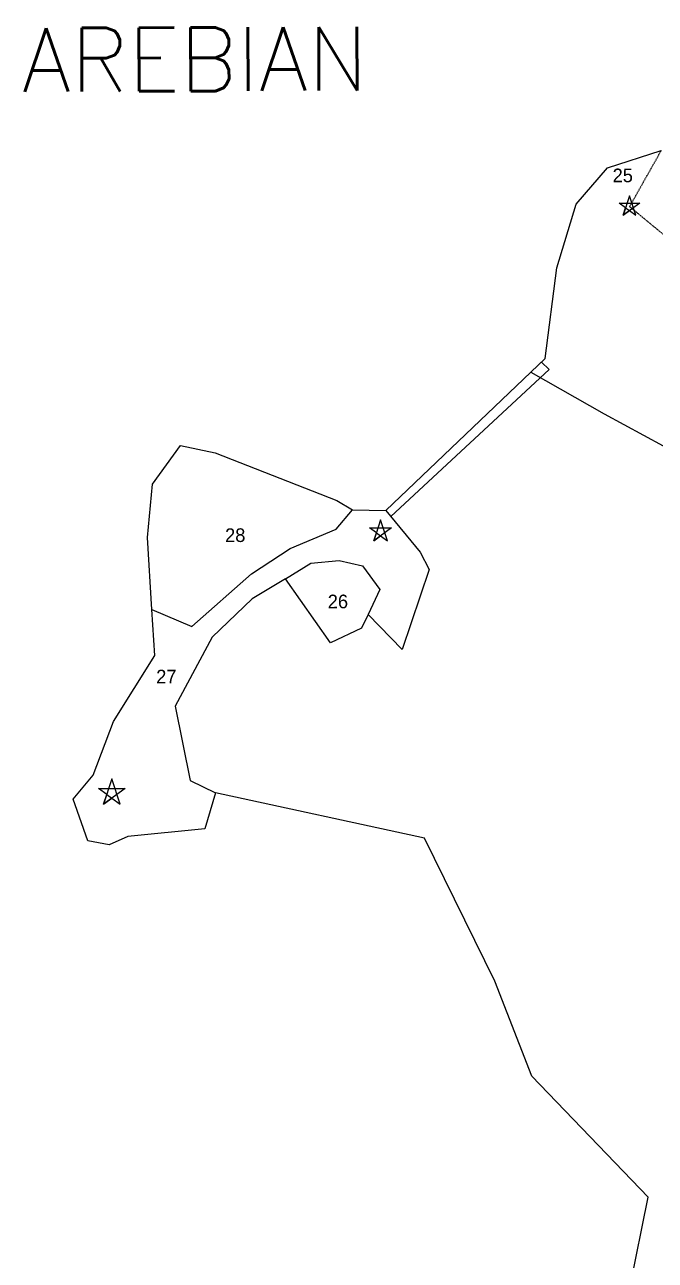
# Model space of a CAD drawing. Header units: metres. Extents: x 283194 to 285135, y 2090965 to 2092276.
# Drawn here: x 283194 to 283618, y 2091446 to 2092276 of the extents above; entities that cross this region are included whole.
import ezdxf
from ezdxf.enums import TextEntityAlignment as Align

# ---------------------------------------------------------------- set-up
doc = ezdxf.new("R2010")
doc.units = ezdxf.units.M
doc.linetypes.add('DASHED', pattern=[0.75, 0.5, -0.25])
for name, color, linetype in [('OTHERS', 1, 'Continuous'), ('POLY_PARCEL', 6, 'Continuous'), ('POLY_SUBPARCEL', 6, 'DASHED'), ('TEXT_MAPIN', 7, 'Continuous'), ('TEXT_MAPOUT', 7, 'Continuous'), ('TEXT_PARCEL', 7, 'Continuous'), ('V_BOUND_LINE', 7, 'Continuous')]:
    doc.layers.add(name, color=color, linetype=linetype)
doc.styles.get("Standard").update_dxf_attribs({"font": 'simplex.shx'})
doc.styles.add('TEXT_MAP', font='')
doc.styles.get('TEXT_MAP').set_extended_font_data('Kruti Dev 050')

msp = doc.modelspace()

# ---------------------------------------------------------------- linework, layer by layer
for points in [[(283600.84, 2092161.4), (283596.64, 2092148.32), (283600.88, 2092151.42), (283605.13, 2092148.35)], [(283593.99, 2092156.38), (283607.72, 2092156.44), (283596.63, 2092148.31), (283598.24, 2092153.32)], [(283426, 2091938.04), (283440.89, 2091938.1), (283428.87, 2091929.3), (283430.6, 2091934.73)], [(283433.42, 2091943.49), (283428.87, 2091929.31), (283433.47, 2091932.67), (283438.08, 2091929.34)], [(283252.66, 2091769.33), (283247.2, 2091752.32), (283252.71, 2091756.35), (283258.25, 2091752.36)], [(283243.76, 2091762.8), (283261.62, 2091762.87), (283247.2, 2091752.31), (283249.28, 2091758.82)]]:
    msp.add_lwpolyline(points, close=True)
for points in [[(283598.24, 2092153.32), (283600.88, 2092151.42)], [(283430.6, 2091934.73), (283433.47, 2091932.67)], [(283249.28, 2091758.82), (283252.71, 2091756.35)]]:
    msp.add_lwpolyline(points)
at = {"layer": 'OTHERS'}
for p, q in [((283440.31, 2091945.68), (283546.92, 2092044.63)), ((283546.92, 2092044.63), (283541.71, 2092049.56))]:
    msp.add_line(p, q, dxfattribs=at)
at = {"layer": 'POLY_PARCEL'}
for p, q in [((283534.56, 2092042.76), (283583.76, 2092014.65)), ((283583.76, 2092014.65), (283650.23, 2091978.75)), ((283403.59, 2091937.12), (283414.55, 2091950.24)), ((283436.91, 2091949.79), (283460.1, 2091921.73)), ((283372.67, 2091924.13), (283403.59, 2091937.12)), ((283346.7, 2091907.05), (283372.67, 2091924.13)), ((283460.1, 2091921.73), (283466.18, 2091909.98)), ((283369.46, 2091903.85), (283386.47, 2091914.34)), ((283386.47, 2091914.34), (283405.65, 2091916.06)), ((283405.65, 2091916.06), (283421.28, 2091912.56)), ((283421.28, 2091912.56), (283432.86, 2091896.72)), ((283306.56, 2091871.83), (283346.7, 2091907.05)), ((283369.46, 2091903.85), (283347.04, 2091890.34)), ((283399.78, 2091860.69), (283369.46, 2091903.85)), ((283466.18, 2091909.98), (283448.03, 2091856.23)), ((283432.86, 2091896.72), (283425.19, 2091879.69)), ((283347.04, 2091890.34), (283320.29, 2091864.49)), ((283279.62, 2091883.21), (283306.56, 2091871.83)), ((283425.19, 2091879.69), (283420.57, 2091870.63)), ((283448.03, 2091856.23), (283425.19, 2091879.69)), ((283420.57, 2091870.63), (283399.78, 2091860.69)), ((283320.29, 2091864.49), (283295.25, 2091818.23)), ((283295.25, 2091818.23), (283305.31, 2091768.14)), ((283305.31, 2091768.14), (283322.47, 2091759.86))]:
    msp.add_line(p, q, dxfattribs=at)
at = {"layer": 'POLY_SUBPARCEL'}
for p, q in [((283622.17, 2092191.89), (283600.89, 2092154.13)), ((283600.89, 2092154.13), (283636.46, 2092124.8))]:
    msp.add_line(p, q, dxfattribs=at)
at = {"layer": 'V_BOUND_LINE'}
for p, q in [((283586.15, 2092180.2), (283622.17, 2092191.89)), ((283564.91, 2092155.84), (283586.15, 2092180.2)), ((283551.95, 2092112.81), (283564.91, 2092155.84)), ((283544.17, 2092051.91), (283551.95, 2092112.81)), ((283534.56, 2092042.76), (283544.17, 2092051.91)), ((283436.91, 2091949.79), (283534.56, 2092042.76)), ((283280.1, 2091967.45), (283298.84, 2091993.41)), ((283298.84, 2091993.41), (283322.17, 2091988.58)), ((283322.17, 2091988.58), (283404.02, 2091956.43)), ((283276.63, 2091931.68), (283280.1, 2091967.45)), ((283404.02, 2091956.43), (283414.55, 2091950.24)), ((283414.55, 2091950.24), (283436.91, 2091949.79)), ((283279.62, 2091883.21), (283276.63, 2091931.68)), ((283281.54, 2091852.19), (283279.62, 2091883.21)), ((283253.81, 2091807.8), (283281.54, 2091852.19)), ((283240.17, 2091771.66), (283253.81, 2091807.8)), ((283226.78, 2091755.53), (283240.17, 2091771.66)), ((283236.57, 2091727.62), (283226.78, 2091755.53)), ((283322.47, 2091759.86), (283315.17, 2091735.71)), ((283462.89, 2091729.47), (283322.47, 2091759.86)), ((283250.98, 2091724.95), (283236.57, 2091727.62)), ((283263.42, 2091730.45), (283250.98, 2091724.95)), ((283315.17, 2091735.71), (283263.42, 2091730.45)), ((283510.37, 2091633.18), (283462.89, 2091729.47)), ((283535.26, 2091569.29), (283510.37, 2091633.18)), ((283613.43, 2091487.9), (283535.26, 2091569.29)), ((283600.07, 2091422.26), (283613.43, 2091487.9))]:
    msp.add_line(p, q, dxfattribs=at)

# ---------------------------------------------------------------- texts
at = {"layer": 'TEXT_MAPIN', "style": 'TEXT_MAP'}
msp.add_text('25', height=9.181, rotation=0.22565, dxfattribs=at).set_placement((283596.32, 2092175.06), align=Align.MIDDLE)
at = {"layer": 'TEXT_MAPOUT'}
msp.add_text('AREBIAN        SEA', height=42.751, rotation=0.22565, dxfattribs=at).set_placement((283192.3, 2092231.32))
at = {"layer": 'TEXT_PARCEL', "style": 'TEXT_MAP'}
for s, p in [('28', (283335.7, 2091933.13)), ('26', (283404.75, 2091888.56)), ('27', (283289.38, 2091838.13))]:
    msp.add_text(s, height=9.181, rotation=0.22565, dxfattribs=at).set_placement(p, align=Align.MIDDLE)

doc.saveas('drawing.dxf')
